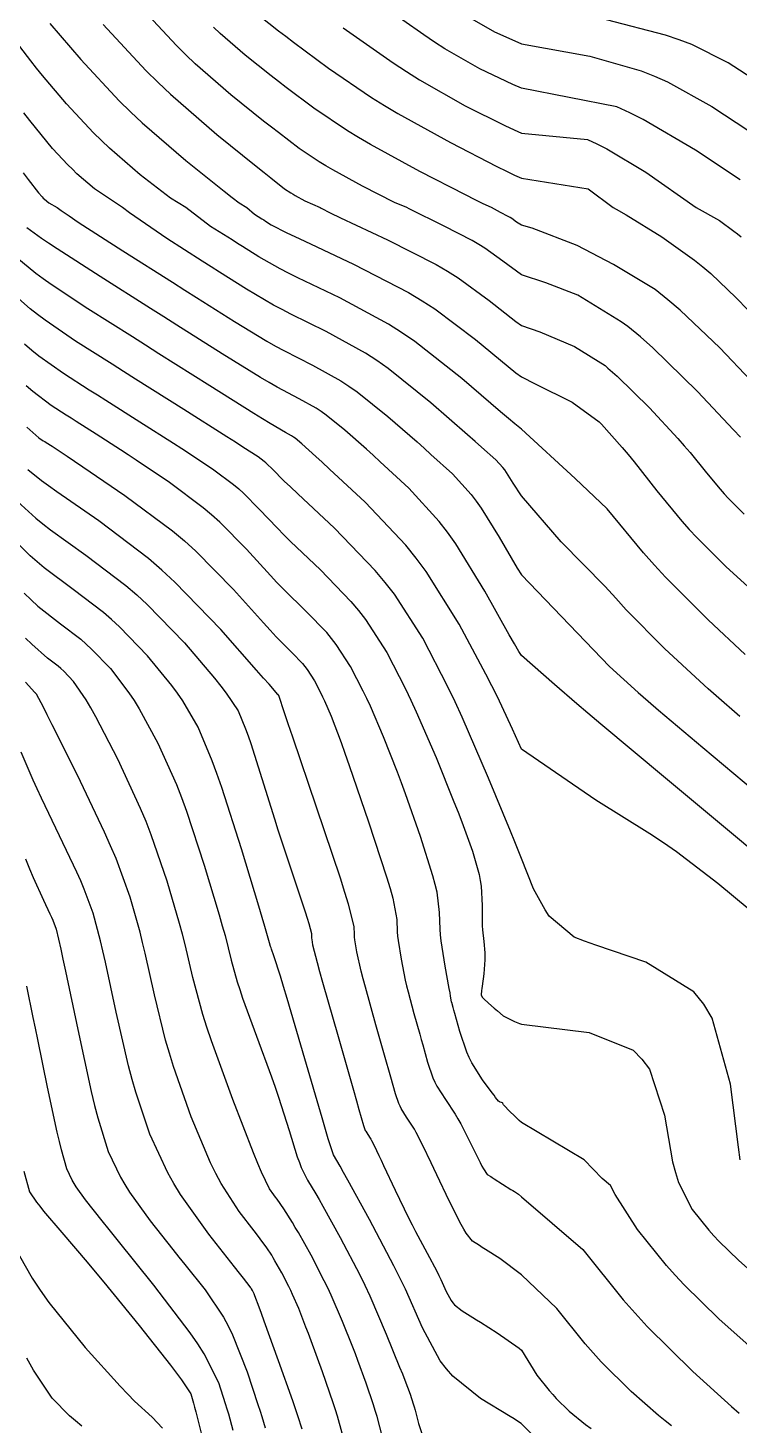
# Model space of a CAD drawing. Header units: metres. Extents: x 837475 to 838479, y 1189012 to 1191015.
# Drawn here: x 837959.5 to 838017.8, y 1189900.1 to 1190014.7 of the extents above; entities that cross this region are included whole.
import ezdxf

# ---------------------------------------------------------------- set-up
doc = ezdxf.new("R2010")
doc.units = ezdxf.units.M
doc.header["$LTSCALE"] = 0.3
doc.layers.add('COTAS 10', color=1, linetype='Continuous')
doc.layers.add('COTAS INT', color=252, linetype='Continuous')

msp = doc.modelspace()

# ---------------------------------------------------------------- linework, layer by layer
at = {"layer": 'COTAS 10'}
for points, elevation in [([(837978.489, 1190015.756), (837980.081, 1190014.512), (837980.666, 1190014.067), (837981.314, 1190013.577), (837984.176, 1190011.443), (837987.699, 1190009.032), (837988.764, 1190008.368), (837989.867, 1190007.706), (837994.176, 1190005.327), (837997.977, 1190003.379), (837998.761, 1190002.989), (837999.428, 1190002.662), (838000, 1190002.407), (838005.45, 1190001.552), (838007.512, 1190000), (838007.745, 1189999.87), (838008.565, 1189999.397), (838011.487, 1189997.589), (838014.181, 1189995.676), (838014.858, 1189995.138), (838015.504, 1189994.597), (838017.589, 1189992.609), (838019.507, 1189990.622)], 1770), ([(838018.34, 1189963.351), (838015.302, 1189966.189), (838011.796, 1189969.691), (838010.885, 1189970.675), (838010.002, 1189971.667), (838007.03, 1189975.302), (838004.403, 1189977.771), (838000, 1189981.836), (837999.455, 1189982.255), (837998.916, 1189982.702), (837998.274, 1189983.243), (837995.109, 1189985.967), (837991.245, 1189989.01), (837990.164, 1189989.751), (837989.077, 1189990.448), (837985.109, 1189992.599), (837981.656, 1189994.247), (837980.893, 1189994.627), (837980.214, 1189994.974), (837978.462, 1189995.952), (837977.122, 1189996.8), (837976.703, 1189997.066), (837976.262, 1189997.345), (837974.499, 1189998.462), (837972.469, 1190000), (837971.209, 1190000.763), (837968.735, 1190002.698), (837966.219, 1190004.874), (837965.557, 1190005.498), (837964.91, 1190006.132), (837962.698, 1190008.502), (837960.727, 1190010.828), (837960.231, 1190011.436), (837959.756, 1190012.027), (837958.224, 1190014.028)], 1780), ([(838017.935, 1189921.888), (838017.784, 1189922.916), (838017.139, 1189928.107), (838015.634, 1189933.504), (838014.94, 1189934.661), (838014.127, 1189935.672), (838010.193, 1189938.107), (838006.08, 1189939.486), (838005.155, 1189939.832), (838004.322, 1189940.161), (838002.251, 1189941.868), (838001.925, 1189942.408), (838000.984, 1189944.111), (838000, 1189946.597), (837999.728, 1189947.279), (837999.44, 1189947.984), (837999.089, 1189948.841), (837997.298, 1189953.19), (837995.133, 1189958.195), (837994.546, 1189959.465), (837993.965, 1189960.684), (837991.912, 1189964.669), (837989.575, 1189968.277), (837988.814, 1189969.259), (837988.004, 1189970.234), (837984.669, 1189973.693), (837981.658, 1189976.515), (837981.053, 1189977.088), (837980.547, 1189977.572), (837979.543, 1189978.566), (837979.152, 1189978.964), (837979.032, 1189979.07), (837978.907, 1189979.175), (837978.414, 1189979.543), (837977.158, 1189980.358), (837976.552, 1189980.745), (837975.834, 1189981.202), (837972.309, 1189983.437), (837968.359, 1189985.936), (837967.374, 1189986.56), (837966.435, 1189987.154), (837963.437, 1189989.053), (837960.933, 1189990.758), (837960.306, 1189991.229), (837959.707, 1189991.701), (837957.785, 1189993.401)], 1790), ([(837958.683, 1189975.892), (837960.17, 1189974.515), (837960.743, 1189974.056), (837961.385, 1189973.562), (837964.288, 1189971.496), (837967.567, 1189969), (837968.448, 1189968.234), (837969.316, 1189967.436), (837972.351, 1189964.288), (837974.828, 1189961.389), (837975.344, 1189960.749), (837975.786, 1189960.179), (837976.771, 1189958.708), (837977.375, 1189957.243), (837977.578, 1189956.678), (837977.795, 1189956.043), (837978.708, 1189953.171), (837979.735, 1189949.872), (837980.025, 1189948.967), (837980.316, 1189948.067), (837981.39, 1189944.845), (837982.264, 1189942.227), (837982.429, 1189941.707), (837982.562, 1189941.275), (837982.767, 1189940.454), (837982.776, 1189940.166), (837982.785, 1189940.069), (837982.797, 1189939.966), (837982.865, 1189939.532), (837983.238, 1189938.087), (837983.442, 1189937.346), (837983.691, 1189936.456), (837984.952, 1189932.011), (837986.214, 1189927.598), (837986.462, 1189926.728), (837986.667, 1189926.011), (837987.04, 1189924.695), (837987.147, 1189924.388), (837987.183, 1189924.308), (837987.222, 1189924.23), (837987.389, 1189923.966), (837987.581, 1189923.675), (837987.636, 1189923.581), (837987.692, 1189923.481), (837987.903, 1189923.067), (837988.301, 1189922.231), (837988.476, 1189921.863), (837988.678, 1189921.437), (837989.641, 1189919.406), (837990.738, 1189917.143), (837991.025, 1189916.569), (837991.304, 1189916.019), (837992.253, 1189914.226), (837993.042, 1189912.746), (837993.221, 1189912.393), (837993.384, 1189912.065), (837993.827, 1189911.085), (837994.23, 1189910.343), (837994.367, 1189910.164), (837994.514, 1189909.998), (837995.137, 1189909.494), (837996, 1189908.961), (837996.299, 1189908.776), (837996.623, 1189908.574), (837998.012, 1189907.71), (837999.814, 1189906.433), (838000, 1189906.286), (838001.26, 1189904.222), (838002.266, 1189902.957), (838002.552, 1189902.631), (838002.84, 1189902.315), (838003.906, 1189901.26), (838005.248, 1189900.179), (838005.711, 1189899.847)], 1800), ([(837982.019, 1189899.797), (837981.664, 1189900.898), (837981.473, 1189901.452), (837981.241, 1189902.114), (837980.066, 1189905.403), (837978.895, 1189908.649), (837978.666, 1189909.284), (837978.477, 1189909.804), (837978.138, 1189910.727), (837978.063, 1189910.901), (837978.041, 1189910.949), (837978.018, 1189910.996), (837977.93, 1189911.164), (837977.847, 1189911.313), (837977.827, 1189911.347), (837977.808, 1189911.379), (837977.751, 1189911.469), (837977.202, 1189912.174), (837976.874, 1189912.593), (837976.468, 1189913.109), (837974.367, 1189915.78), (837972.041, 1189919.05), (837971.494, 1189919.944), (837970.989, 1189920.832), (837969.517, 1189923.994), (837968.365, 1189927.431), (837968.062, 1189928.491), (837967.766, 1189929.599), (837966.754, 1189933.994), (837965.878, 1189938.101), (837965.668, 1189939.028), (837965.471, 1189939.862), (837964.876, 1189942.116), (837964.146, 1189944.099), (837963.864, 1189944.763), (837963.547, 1189945.477), (837962.116, 1189948.472), (837960.628, 1189951.546), (837960.275, 1189952.31), (837959.948, 1189953.035), (837958.984, 1189955.34)], 1810), ([(837963.944, 1189900.047), (837963.427, 1189900.48), (837962.947, 1189900.902), (837961.518, 1189902.33), (837959.976, 1189904.64), (837959.425, 1189905.619)], 1820)]:
    msp.add_lwpolyline(points, dxfattribs=dict(at, elevation=elevation))
at = {"layer": 'COTAS INT'}
for points, elevation in [([(838017.938, 1189981.159), (838017.364, 1189981.776), (838014.429, 1189984.91), (838010.773, 1189988.494), (838009.744, 1189989.394), (838008.709, 1189990.254), (838008.177, 1189990.642), (838004.618, 1189992.818), (838001.991, 1189993.826), (838000, 1189994.475), (837998.467, 1189995.601), (837996.996, 1189996.675), (837996.494, 1189996.984), (837995.95, 1189997.297), (837993.643, 1189998.467), (837990.777, 1189999.904), (837990.599, 1190000), (837989.595, 1190000.42), (837986.945, 1190001.769), (837984.528, 1190003.084), (837983.947, 1190003.423), (837983.405, 1190003.751), (837981.769, 1190004.847), (837980.068, 1190006.147), (837979.485, 1190006.603), (837978.854, 1190007.102), (837976.173, 1190009.251), (837973.252, 1190011.787), (837972.47, 1190012.528), (837971.701, 1190013.288), (837969.019, 1190016.173)], 1774), ([(838017.914, 1190002.278), (838014.251, 1190004.699), (838009.978, 1190007.236), (838008.877, 1190007.783), (838007.81, 1190008.262), (838000, 1190009.786), (837999.291, 1190010.092), (837996.582, 1190011.39), (837993.722, 1190013.032), (837992.865, 1190013.576), (837991.98, 1190014.158), (837988.548, 1190016.582)], 1766), ([(837961.317, 1190015.096), (837963.856, 1190012.15), (837967.017, 1190008.764), (837967.941, 1190007.858), (837968.887, 1190006.966), (837972.483, 1190003.856), (837975.617, 1190001.346), (837976.271, 1190000.831), (837976.834, 1190000.394), (837977.48, 1190000), (837978.094, 1189999.467), (837978.705, 1189999.08), (837978.858, 1189998.984), (837979.003, 1189998.892), (837979.467, 1189998.598), (837980.758, 1189997.941), (837981.424, 1189997.62), (837982.224, 1189997.238), (837986.228, 1189995.359), (837990.729, 1189993.028), (837991.842, 1189992.363), (837992.898, 1189991.688), (837996.228, 1189989.178), (837998.896, 1189986.953), (837999.533, 1189986.458), (838000, 1189986.11), (838001.128, 1189985.547), (838004.15, 1189984.035), (838006.356, 1189982.425), (838006.555, 1189982.23), (838008.25, 1189980.332), (838008.739, 1189979.752), (838009.236, 1189979.149), (838011.102, 1189976.777), (838013.141, 1189974.283), (838013.747, 1189973.603), (838014.371, 1189972.927), (838016.777, 1189970.525), (838019.139, 1189968.375)], 1778), ([(837965.696, 1190015.014), (837969.19, 1190011.257), (837970.192, 1190010.268), (837971.21, 1190009.302), (837975.014, 1190005.999), (837978.241, 1190003.396), (837978.895, 1190002.871), (837979.445, 1190002.432), (837980.566, 1190001.55), (837981.089, 1190001.199), (837981.262, 1190001.094), (837981.448, 1190000.986), (837982.221, 1190000.566), (837983.492, 1190000), (837983.57, 1189999.958), (837984.319, 1189999.583), (837985.163, 1189999.169), (837989.002, 1189997.348), (837992.994, 1189995.323), (837993.935, 1189994.782), (837994.804, 1189994.248), (837997.348, 1189992.389), (837999.517, 1189990.663), (838000, 1189990.32), (838001.488, 1189989.795), (838004.33, 1189988.607), (838006.841, 1189987.034), (838007.086, 1189986.831), (838007.833, 1189986.176), (838010.492, 1189983.57), (838012.807, 1189981.054), (838013.339, 1189980.456), (838013.823, 1189979.9), (838015.174, 1189978.252), (838016.28, 1189976.9), (838016.609, 1189976.531), (838016.947, 1189976.164), (838018.252, 1189974.862)], 1776), ([(838018.791, 1189985.821), (838016.249, 1189988.504), (838013.007, 1189991.595), (838012.001, 1189992.437), (838010.948, 1189993.274), (838007.525, 1189995.333), (838004.553, 1189996.903), (838000.879, 1189998.307), (838000, 1189998.555), (837999.586, 1189998.812), (837999.189, 1189999.102), (837999.053, 1189999.185), (837998.906, 1189999.27), (837998.283, 1189999.586), (837997.539, 1190000), (837996.846, 1190000.302), (837996.185, 1190000.64), (837995.411, 1190001.037), (837991.67, 1190002.972), (837987.608, 1190005.182), (837986.633, 1190005.752), (837985.722, 1190006.303), (837982.972, 1190008.145), (837980.691, 1190009.862), (837980.076, 1190010.335), (837979.468, 1190010.807), (837977.331, 1190012.503), (837975.294, 1190014.272), (837974.749, 1190014.789)], 1772), ([(837985.379, 1190014.74), (837989.475, 1190011.864), (837990.569, 1190011.154), (837991.644, 1190010.481), (837995.379, 1190008.359), (837998.634, 1190006.735), (837999.406, 1190006.376), (838000, 1190006.111), (838005.402, 1190005.592), (838006.174, 1190005.236), (838006.982, 1190004.826), (838010.19, 1190002.901), (838014.322, 1190000), (838016.216, 1189998.928), (838017.414, 1189998.078), (838017.715, 1189997.839), (838018.002, 1189997.598)], 1768), ([(837995.933, 1190015.486), (837997.786, 1190014.422), (837999.948, 1190013.448), (838000, 1190013.427), (838005.601, 1190012.421), (838009.802, 1190011.206), (838010.901, 1190010.778), (838011.971, 1190010.311), (838015.601, 1190008.291), (838018.626, 1190006.3)], 1764), ([(838019.338, 1190010.323), (838016.95, 1190011.883), (838013.963, 1190013.385), (838012.925, 1190013.774), (838011.795, 1190014.151), (838006.95, 1190015.414)], 1762), ([(838017.9, 1189958.253), (838015.952, 1189959.94), (838015.306, 1189960.52), (838014.614, 1189961.149), (838011.727, 1189963.827), (838008.575, 1189967.009), (838007.716, 1189967.955), (838006.862, 1189968.93), (838003.251, 1189972.587), (838000, 1189976.349), (837999.315, 1189977.387), (837998.771, 1189978.274), (837998.617, 1189978.49), (837998.463, 1189978.693), (837997.895, 1189979.315), (837996.728, 1189980.358), (837996.196, 1189980.826), (837995.574, 1189981.372), (837992.57, 1189983.99), (837989.067, 1189986.788), (837988.13, 1189987.447), (837987.207, 1189988.056), (837983.99, 1189989.839), (837981.087, 1189991.256), (837980.362, 1189991.635), (837979.671, 1189992.008), (837977.457, 1189993.306), (837975.241, 1189994.709), (837974.547, 1189995.148), (837973.819, 1189995.609), (837970.903, 1189997.457), (837967.848, 1189999.567), (837967.283, 1190000), (837964.986, 1190001.54), (837963.55, 1190002.782), (837963.172, 1190003.139), (837962.802, 1190003.5), (837961.54, 1190004.853), (837960.136, 1190006.561), (837959.678, 1190007.147), (837959.189, 1190007.782)], 1782), ([(837959.125, 1190002.858), (837959.546, 1190002.293), (837960.382, 1190001.204), (837960.695, 1190000.869), (837960.787, 1190000.779), (837960.881, 1190000.69), (837961.237, 1190000.382), (837961.936, 1190000), (837962.252, 1189999.76), (837962.895, 1189999.319), (837963.651, 1189998.813), (837967.307, 1189996.452), (837971.376, 1189993.874), (837972.392, 1189993.23), (837973.36, 1189992.618), (837976.452, 1189990.661), (837979.127, 1189989.042), (837979.831, 1189988.643), (837980.519, 1189988.266), (837982.871, 1189987.079), (837985.185, 1189985.796), (837985.849, 1189985.358), (837986.524, 1189984.884), (837989.044, 1189982.871), (837991.428, 1189980.78), (837992.016, 1189980.256), (837992.573, 1189979.757), (837994.327, 1189978.153), (837995.857, 1189976.477), (837996.273, 1189975.931), (837996.687, 1189975.35), (837998.153, 1189972.957), (837999.64, 1189970.434), (838000, 1189969.874), (838007.208, 1189962.353), (838009.573, 1189960.215), (838010.371, 1189959.519), (838011.231, 1189958.777), (838014.855, 1189955.722), (838019.109, 1189952.15)], 1784), ([(838018.874, 1189947.285), (838017.534, 1189948.412), (838011.811, 1189953.19), (838006.511, 1189957.614), (838005.436, 1189958.517), (838004.532, 1189959.281), (838002.689, 1189960.878), (838000, 1189963.26), (837999.788, 1189963.59), (837999.417, 1189964.22), (837998.99, 1189964.959), (837996.992, 1189968.528), (837994.603, 1189972.425), (837993.929, 1189973.372), (837993.251, 1189974.261), (837990.758, 1189976.992), (837988.418, 1189979.155), (837987.836, 1189979.686), (837987.282, 1189980.187), (837985.518, 1189981.752), (837983.98, 1189982.98), (837983.569, 1189983.269), (837983.164, 1189983.537), (837981.752, 1189984.319), (837979.95, 1189985.275), (837979.3, 1189985.651), (837978.583, 1189986.076), (837975.447, 1189988.015), (837971.745, 1189990.358), (837970.671, 1189991.038), (837969.576, 1189991.731), (837965.447, 1189994.347), (837961.931, 1189996.605), (837961.223, 1189997.073), (837960.63, 1189997.472), (837959.444, 1189998.344)], 1786), ([(838018.669, 1189942.419), (838016.09, 1189944.568), (838012.694, 1189947.162), (838011.635, 1189947.896), (838010.525, 1189948.638), (838006.09, 1189951.379), (838000, 1189955.574), (837999.243, 1189957.207), (837998.024, 1189959.86), (837997.575, 1189960.759), (837997.077, 1189961.73), (837994.875, 1189965.83), (837992.165, 1189970.142), (837991.347, 1189971.246), (837990.499, 1189972.31), (837987.19, 1189975.83), (837984.263, 1189978.553), (837983.655, 1189979.116), (837983.136, 1189979.595), (837981.992, 1189980.632), (837981.437, 1189981.076), (837981.288, 1189981.18), (837981.142, 1189981.277), (837980.632, 1189981.559), (837979.382, 1189982.284), (837978.769, 1189982.659), (837978.04, 1189983.11), (837974.442, 1189985.369), (837970.261, 1189988.015), (837969.163, 1189988.71), (837968.092, 1189989.388), (837964.442, 1189991.7), (837961.432, 1189993.681), (837960.764, 1189994.151), (837960.168, 1189994.586), (837958.615, 1189995.872)], 1788), ([(837959.246, 1189988.815), (837959.847, 1189988.308), (837960.434, 1189987.834), (837962.432, 1189986.406), (837964.554, 1189985.062), (837965.218, 1189984.642), (837965.915, 1189984.2), (837968.71, 1189982.432), (837971.471, 1189980.669), (837972.147, 1189980.231), (837972.785, 1189979.815), (837974.769, 1189978.492), (837976.395, 1189977.279), (837976.807, 1189976.933), (837977.202, 1189976.581), (837978.492, 1189975.271), (837979.98, 1189973.69), (837980.5, 1189973.168), (837981.067, 1189972.609), (837983.508, 1189970.286), (837986.013, 1189967.688), (837986.622, 1189966.956), (837987.193, 1189966.218), (837988.949, 1189963.508), (837990.491, 1189960.514), (837990.927, 1189959.598), (837991.368, 1189958.644), (837992.995, 1189954.884), (837994.459, 1189951.268), (837994.798, 1189950.405), (837995.107, 1189949.601), (837995.982, 1189947.199), (837996.521, 1189945.293), (837996.619, 1189944.803), (837996.694, 1189944.329), (837996.778, 1189942.755), (837996.758, 1189941.406), (837996.768, 1189941.075), (837996.784, 1189940.763), (837996.896, 1189939.787), (837996.99, 1189938.861), (837996.995, 1189938.58), (837996.99, 1189938.288), (837996.893, 1189937.144), (837996.765, 1189936.143), (837996.74, 1189935.94), (837996.719, 1189935.77), (837996.681, 1189935.427), (837996.767, 1189935.242), (837996.825, 1189935.172), (837996.897, 1189935.093), (837997.28, 1189934.74), (837997.756, 1189934.331), (837998.018, 1189934.105), (837998.487, 1189933.694), (837999.414, 1189933.23), (837999.833, 1189933.083), (838000, 1189933.03), (838005.554, 1189932.339), (838009.142, 1189930.894), (838009.87, 1189930.148), (838010.483, 1189929.313), (838011.732, 1189925.55), (838012.38, 1189921.718), (838012.613, 1189920.839), (838012.869, 1189920.039), (838013.989, 1189917.807), (838015.349, 1189916.12), (838015.756, 1189915.663), (838016.177, 1189915.212), (838017.807, 1189913.619), (838019.707, 1189911.96)], 1792), ([(838018.913, 1189906.407), (838016.17, 1189908.858), (838013.323, 1189911.638), (838012.589, 1189912.427), (838011.878, 1189913.224), (838009.504, 1189916.17), (838007.665, 1189919.041), (838007.291, 1189919.791), (838006.597, 1189920.351), (838005.122, 1189921.899), (838000, 1189924.943), (837999.805, 1189925.124), (837999.393, 1189925.515), (837999.06, 1189925.836), (837998.516, 1189926.412), (837998.473, 1189926.513), (837998.456, 1189926.535), (837998.436, 1189926.554), (837998.343, 1189926.598), (837998.243, 1189926.631), (837998.218, 1189926.642), (837998.195, 1189926.654), (837998.12, 1189926.707), (837997.876, 1189927.01), (837997.746, 1189927.181), (837997.589, 1189927.388), (837996.797, 1189928.452), (837995.921, 1189929.857), (837995.711, 1189930.281), (837995.516, 1189930.719), (837994.929, 1189932.428), (837994.53, 1189933.888), (837994.452, 1189934.17), (837994.389, 1189934.398), (837994.281, 1189934.783), (837994.27, 1189934.816), (837994.269, 1189934.824), (837994.267, 1189934.83), (837994.266, 1189934.85), (837994.186, 1189935.308), (837994.136, 1189935.592), (837994.072, 1189935.944), (837993.74, 1189937.782), (837993.417, 1189939.845), (837993.36, 1189940.339), (837993.316, 1189940.798), (837993.275, 1189942.18), (837993.067, 1189943.842), (837992.918, 1189944.479), (837992.73, 1189945.193), (837991.721, 1189948.41), (837990.487, 1189951.924), (837990.156, 1189952.825), (837989.83, 1189953.695), (837988.692, 1189956.578), (837987.604, 1189959.093), (837987.309, 1189959.731), (837987.017, 1189960.344), (837985.986, 1189962.346), (837984.811, 1189964.159), (837984.429, 1189964.653), (837984.022, 1189965.142), (837982.346, 1189966.88), (837980.476, 1189968.704), (837979.947, 1189969.248), (837979.412, 1189969.809), (837977.441, 1189971.975), (837975.253, 1189974.198), (837974.582, 1189974.795), (837973.883, 1189975.383), (837971.124, 1189977.441), (837968.412, 1189979.271), (837967.742, 1189979.717), (837967.108, 1189980.136), (837965.111, 1189981.427), (837963.471, 1189982.465), (837963.062, 1189982.724), (837962.672, 1189982.97), (837961.427, 1189983.759), (837959.934, 1189984.91), (837959.388, 1189985.386)], 1794), ([(837959.435, 1189981.987), (837960.422, 1189981.112), (837960.79, 1189980.879), (837960.906, 1189980.806), (837961.027, 1189980.729), (837961.512, 1189980.422), (837962.745, 1189979.603), (837963.337, 1189979.203), (837964.039, 1189978.728), (837967.479, 1189976.39), (837971.371, 1189973.487), (837972.357, 1189972.657), (837973.303, 1189971.816), (837976.39, 1189968.679), (837978.845, 1189965.928), (837979.394, 1189965.328), (837979.885, 1189964.799), (837981.185, 1189963.474), (837982.031, 1189962.597), (837982.236, 1189962.349), (837982.429, 1189962.1), (837983.023, 1189961.185), (837983.543, 1189960.174), (837983.691, 1189959.864), (837983.84, 1189959.542), (837984.389, 1189958.272), (837985.2, 1189956.122), (837985.514, 1189955.245), (837985.866, 1189954.246), (837987.461, 1189949.62), (837988.939, 1189945.092), (837989.218, 1189944.154), (837989.44, 1189943.354), (837989.772, 1189941.604), (837989.803, 1189940.585), (837989.836, 1189940.244), (837989.878, 1189939.879), (837990.118, 1189938.348), (837990.466, 1189936.634), (837990.576, 1189936.153), (837990.693, 1189935.669), (837991.165, 1189933.897), (837991.649, 1189932.193), (837991.773, 1189931.752), (837991.892, 1189931.325), (837992.288, 1189929.893), (837992.736, 1189928.606), (837992.889, 1189928.269), (837993.054, 1189927.942), (837993.753, 1189926.831), (837994.552, 1189925.627), (837994.78, 1189925.241), (837995.01, 1189924.831), (837995.864, 1189923.16), (837996.597, 1189921.674), (837996.75, 1189921.381), (837996.883, 1189921.14), (837997.183, 1189920.698), (837997.472, 1189920.512), (837997.597, 1189920.432), (837997.742, 1189920.339), (837998.429, 1189919.902), (837999.126, 1189919.461), (837999.276, 1189919.365), (837999.409, 1189919.282), (837999.735, 1189919.076), (838000, 1189918.849), (838005.018, 1189914.534), (838008.333, 1189910.396), (838009.301, 1189909.3), (838010.292, 1189908.227), (838014.052, 1189904.534), (838017.223, 1189901.659), (838017.842, 1189901.103)], 1796), ([(838012.28, 1189900.075), (838011.776, 1189900.475), (838011.236, 1189900.919), (838008.979, 1189902.897), (838006.529, 1189905.321), (838005.866, 1189906.047), (838005.21, 1189906.797), (838002.897, 1189909.705), (838000, 1189912.448), (837998.223, 1189913.799), (837997.03, 1189914.543), (837996.771, 1189914.706), (837996.542, 1189914.849), (837995.97, 1189915.209), (837995.45, 1189915.863), (837995.255, 1189916.192), (837995.036, 1189916.585), (837994.06, 1189918.536), (837993.047, 1189920.671), (837992.805, 1189921.18), (837992.58, 1189921.653), (837991.907, 1189923.063), (837991.36, 1189924.137), (837991.214, 1189924.398), (837991.07, 1189924.644), (837990.571, 1189925.398), (837990.138, 1189926.086), (837990.036, 1189926.289), (837989.941, 1189926.497), (837989.664, 1189927.294), (837989.279, 1189928.668), (837989.117, 1189929.24), (837988.931, 1189929.895), (837988.059, 1189932.954), (837987.192, 1189936.063), (837987.009, 1189936.749), (837986.852, 1189937.361), (837986.492, 1189938.94), (837986.338, 1189939.922), (837986.31, 1189940.157), (837986.29, 1189940.375), (837986.27, 1189941.029), (837985.813, 1189942.866), (837985.517, 1189943.83), (837985.147, 1189944.992), (837983.2, 1189950.831), (837981.245, 1189956.568), (837980.871, 1189957.665), (837980.57, 1189958.549), (837980.086, 1189959.966), (837980.075, 1189959.991), (837980.059, 1189960.023), (837980.048, 1189960.041), (837980.04, 1189960.051), (837980.023, 1189960.068), (837979.294, 1189960.894), (837978.841, 1189961.408), (837978.278, 1189962.046), (837975.339, 1189965.384), (837971.585, 1189969.276), (837970.508, 1189970.263), (837969.416, 1189971.212), (837965.339, 1189974.314), (837961.902, 1189976.687), (837961.214, 1189977.177), (837960.64, 1189977.593), (837959.517, 1189978.492)], 1798), ([(838003.395, 1189896.808), (838000, 1189900.242), (837999.993, 1189900.247), (837999.924, 1189900.297), (837999.382, 1189900.63), (837999.062, 1189900.827), (837996.63, 1189902.322), (837994.368, 1189904.15), (837993.832, 1189904.755), (837993.336, 1189905.402), (837991.872, 1189908.097), (837990.474, 1189911.269), (837990.019, 1189912.217), (837989.535, 1189913.195), (837987.541, 1189916.981), (837985.759, 1189920.22), (837985.409, 1189920.853), (837985.12, 1189921.372), (837984.594, 1189922.295), (837984.155, 1189923.613), (837983.922, 1189924.38), (837983.64, 1189925.322), (837982.219, 1189930.179), (837980.775, 1189935.121), (837980.48, 1189936.117), (837980.229, 1189936.951), (837979.7, 1189938.618), (837979.502, 1189939.157), (837979.46, 1189939.28), (837979.424, 1189939.392), (837979.339, 1189939.7), (837978.956, 1189941.022), (837978.731, 1189941.773), (837978.455, 1189942.69), (837977.028, 1189947.39), (837975.412, 1189952.444), (837975.016, 1189953.584), (837974.642, 1189954.612), (837973.477, 1189957.39), (837972.219, 1189959.53), (837971.787, 1189960.157), (837971.319, 1189960.798), (837969.324, 1189963.237), (837967.033, 1189965.614), (837966.377, 1189966.216), (837965.713, 1189966.794), (837963.237, 1189968.679), (837960.869, 1189970.437), (837960.272, 1189970.934), (837959.7, 1189971.437), (837957.85, 1189973.292)], 1802), ([(837959.231, 1189968.359), (837959.801, 1189967.813), (837960.352, 1189967.311), (837962.186, 1189965.861), (837963.858, 1189964.588), (837964.307, 1189964.198), (837964.749, 1189963.791), (837966.297, 1189962.186), (837967.809, 1189960.207), (837968.23, 1189959.564), (837968.652, 1189958.881), (837970.182, 1189956.071), (837971.7, 1189952.666), (837972.114, 1189951.607), (837972.526, 1189950.497), (837973.99, 1189946.071), (837975.209, 1189941.983), (837975.465, 1189941.086), (837975.686, 1189940.292), (837976.193, 1189938.274), (837976.681, 1189936.495), (837976.891, 1189935.852), (837977.132, 1189935.143), (837978.274, 1189932.037), (837979.505, 1189928.7), (837979.803, 1189927.846), (837980.082, 1189927.022), (837980.936, 1189924.295), (837981.614, 1189922.133), (837981.781, 1189921.664), (837981.941, 1189921.251), (837982.444, 1189920.23), (837983.13, 1189919.111), (837983.403, 1189918.637), (837983.714, 1189918.091), (837985.138, 1189915.527), (837986.728, 1189912.467), (837987.143, 1189911.609), (837987.546, 1189910.746), (837988.911, 1189907.59), (837989.999, 1189904.894), (837990.227, 1189904.322), (837990.424, 1189903.824), (837990.874, 1189902.654), (837991.125, 1189901.872), (837991.197, 1189901.619), (837991.269, 1189901.351), (837991.538, 1189900.251), (837991.908, 1189899.189)], 1804), ([(837988.585, 1189899.137), (837988.149, 1189900.844), (837988.01, 1189901.323), (837987.864, 1189901.805), (837987.272, 1189903.57), (837986.581, 1189905.432), (837986.374, 1189905.976), (837986.158, 1189906.531), (837985.32, 1189908.636), (837984.385, 1189910.797), (837984.109, 1189911.389), (837983.825, 1189911.976), (837982.736, 1189914.073), (837981.701, 1189915.916), (837981.451, 1189916.344), (837981.216, 1189916.737), (837980.503, 1189917.859), (837979.953, 1189918.652), (837979.821, 1189918.837), (837979.698, 1189919.008), (837979.33, 1189919.498), (837978.679, 1189920.864), (837978.379, 1189921.586), (837978.026, 1189922.458), (837976.315, 1189926.847), (837974.565, 1189931.643), (837974.188, 1189932.771), (837973.857, 1189933.812), (837973.047, 1189936.847), (837972.417, 1189939.562), (837972.199, 1189940.4), (837971.963, 1189941.276), (837970.952, 1189944.753), (837969.64, 1189948.551), (837969.213, 1189949.629), (837968.758, 1189950.719), (837966.887, 1189954.753), (837965.085, 1189958.232), (837964.674, 1189958.972), (837964.3, 1189959.616), (837963.269, 1189961.135), (837962.466, 1189961.968), (837962.236, 1189962.18), (837962.003, 1189962.382), (837961.135, 1189963.043), (837959.835, 1189964.186), (837959.33, 1189964.692)], 1806), ([(837985.302, 1189899.467), (837984.907, 1189900.871), (837984.742, 1189901.387), (837984.553, 1189901.959), (837983.669, 1189904.487), (837982.738, 1189907.041), (837982.52, 1189907.63), (837982.318, 1189908.167), (837981.729, 1189909.681), (837981.224, 1189910.849), (837981.075, 1189911.169), (837980.921, 1189911.486), (837980.333, 1189912.619), (837979.774, 1189913.614), (837979.639, 1189913.846), (837979.512, 1189914.058), (837979.127, 1189914.664), (837978.577, 1189915.413), (837978.347, 1189915.715), (837978.083, 1189916.058), (837976.848, 1189917.639), (837975.36, 1189919.957), (837974.936, 1189920.765), (837974.507, 1189921.645), (837972.916, 1189925.421), (837971.465, 1189929.537), (837971.125, 1189930.631), (837970.811, 1189931.706), (837969.901, 1189935.421), (837969.148, 1189938.831), (837968.933, 1189939.714), (837968.717, 1189940.569), (837967.914, 1189943.434), (837966.753, 1189946.604), (837966.311, 1189947.652), (837965.816, 1189948.773), (837963.593, 1189953.434), (837961.518, 1189957.582), (837961.117, 1189958.38), (837960.791, 1189959.024), (837960.242, 1189960.084), (837960.183, 1189960.146), (837960.166, 1189960.161), (837960.148, 1189960.176), (837960.084, 1189960.225), (837959.318, 1189961.06)], 1808), ([(837959.337, 1189946.577), (837959.669, 1189945.763), (837959.97, 1189945.041), (837960.798, 1189943.194), (837961.337, 1189942.065), (837961.457, 1189941.795), (837961.563, 1189941.545), (837961.838, 1189940.798), (837962.225, 1189939.156), (837962.402, 1189938.341), (837962.609, 1189937.371), (837963.608, 1189932.568), (837964.721, 1189927.493), (837964.999, 1189926.352), (837965.265, 1189925.325), (837966.118, 1189922.568), (837967.113, 1189920.473), (837967.468, 1189919.863), (837967.858, 1189919.24), (837969.554, 1189916.883), (837971.412, 1189914.531), (837971.905, 1189913.91), (837972.388, 1189913.303), (837974.053, 1189911.224), (837975.554, 1189908.983), (837975.935, 1189908.274), (837976.3, 1189907.527), (837977.489, 1189904.511), (837978.382, 1189901.819), (837978.56, 1189901.277), (837978.707, 1189900.822), (837978.988, 1189899.913)], 1812), ([(837976.361, 1189899.688), (837975.995, 1189901.021), (837975.872, 1189901.436), (837975.739, 1189901.87), (837975.18, 1189903.603), (837973.987, 1189905.962), (837973.454, 1189906.792), (837972.834, 1189907.697), (837969.862, 1189911.605), (837966.844, 1189915.36), (837966.195, 1189916.17), (837965.627, 1189916.88), (837964.246, 1189918.615), (837963.492, 1189919.662), (837963.319, 1189919.939), (837963.161, 1189920.21), (837962.719, 1189921.141), (837962.269, 1189922.712), (837962.106, 1189923.385), (837961.927, 1189924.163), (837961.141, 1189927.836), (837960.335, 1189931.753), (837960.143, 1189932.685), (837959.965, 1189933.551), (837959.432, 1189936.127)], 1814), ([(837959.18, 1189920.958), (837959.653, 1189919.275), (837960.225, 1189918.416), (837960.49, 1189918.075), (837960.801, 1189917.689), (837962.309, 1189915.923), (837964.38, 1189913.5), (837965.047, 1189912.7), (837965.755, 1189911.844), (837968.647, 1189908.287), (837971.214, 1189905.043), (837971.717, 1189904.384), (837972.13, 1189903.83), (837972.871, 1189902.695), (837973.096, 1189901.922), (837973.183, 1189901.596), (837973.283, 1189901.221), (837973.733, 1189899.463)], 1816), ([(837957.917, 1189915.652), (837959.877, 1189912.176), (837960.537, 1189911.188), (837961.246, 1189910.189), (837964.23, 1189906.49), (837967.084, 1189903.321), (837967.712, 1189902.656), (837968.27, 1189902.083), (837969.7, 1189900.784), (837970.567, 1189899.884)], 1818)]:
    msp.add_lwpolyline(points, dxfattribs=dict(at, elevation=elevation))

doc.saveas('drawing.dxf')
